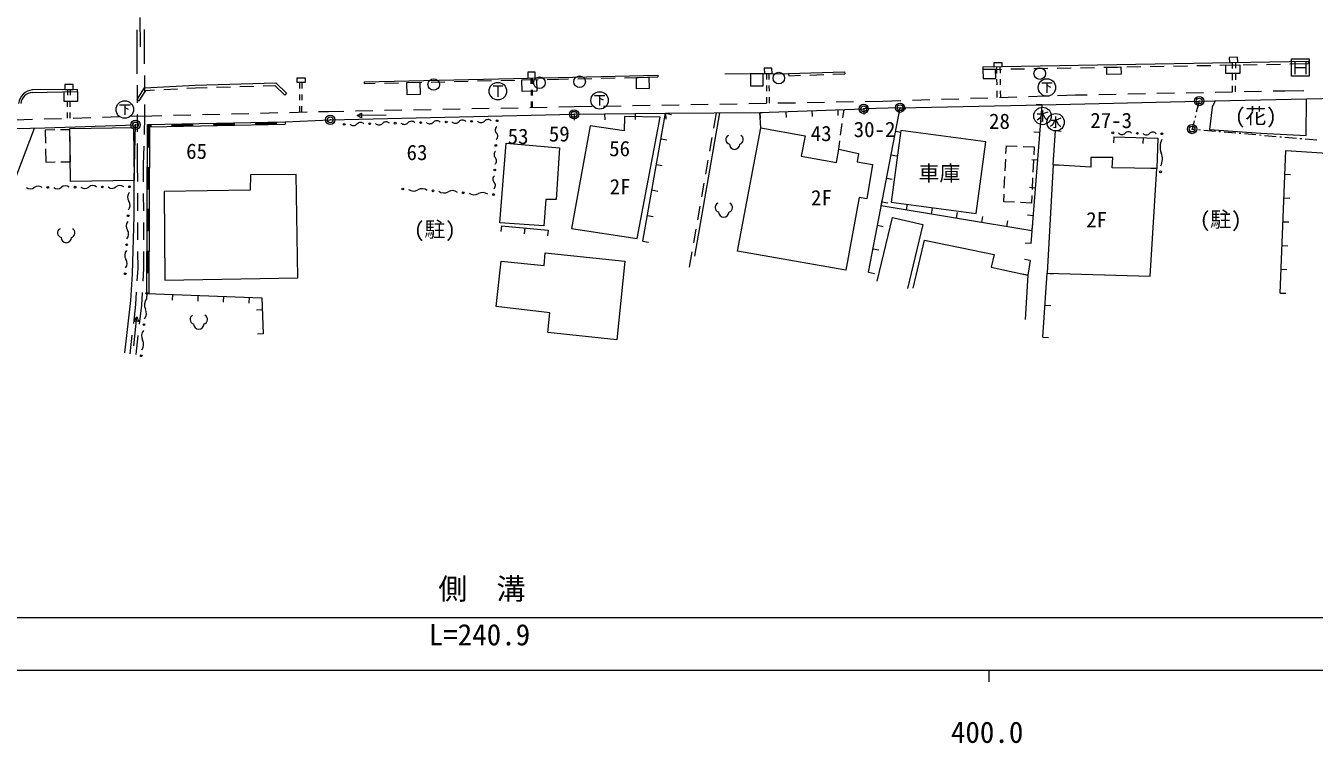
# Model space of a CAD drawing. Units: millimetres, scale not verified. Extents: x 40000 to 680000, y 20000 to 380000.
# Drawn here: x 385176 to 495972, y 198715 to 260392 of the extents above; entities that cross this region are included whole.
import ezdxf
from ezdxf.enums import TextEntityAlignment as Align

# ---------------------------------------------------------------- set-up
doc = ezdxf.new("R2010")
doc.units = ezdxf.units.MM
doc.header["$LTSCALE"] = 1000
doc.header["$PDMODE"] = 32
doc.header["$PDSIZE"] = 500
for name, color, linetype, lineweight in [('M-BGD', 7, 'Continuous', 13), ('M-BGD-EXST', 7, 'Continuous', 13), ('M-BMK-ROW', 30, 'Continuous', 13), ('M-STR-HTXT', 7, 'Continuous', 13), ('M-TTL-BAND', 7, 'Continuous', 13)]:
    doc.layers.add(name, color=color, linetype=linetype, lineweight=lineweight)
doc.layers.add('M-BMK-HTXT', color=7, linetype='Continuous')
doc.styles.add('ＭＳ ゴシック', font='')
doc.styles.get('ＭＳ ゴシック').set_extended_font_data('MS Gothic')

msp = doc.modelspace()

# ---------------------------------------------------------------- linework, layer by layer
at = {"layer": 'M-BGD'}
for p, q in [((395030, 258595), (395002, 261095)), ((394721, 260040), (394734, 258091)), ((395359, 260065), (395363, 258118)), ((394734, 258091), (394740, 256273)), ((395363, 258118), (395369, 257129)), ((467481, 256856), (495449, 257357)), ((488912, 257240), (488914, 256729)), ((489203, 257245), (489199, 256735)), ((489867, 257038), (491067, 257060)), ((491867, 257074), (493067, 257096)), ((493867, 257110), (495453, 257138)), ((494029, 256048), (494029, 257548)), ((494029, 257548), (495529, 257548)), ((494311, 257360), (494311, 256235)), ((495248, 257360), (495248, 256235)), ((495449, 257357), (495453, 257138)), ((495529, 257548), (495529, 256048)), ((395375, 256129), (395384, 254629)), ((436650, 255929), (437850, 255955)), ((438650, 255972), (439528, 255991)), ((439525, 256145), (439528, 255991)), ((445284, 256255), (450778, 256300)), ((448884, 256284), (448884, 255760)), ((449079, 256286), (449082, 255763)), ((450778, 256300), (455592, 256446)), ((450778, 256300), (450784, 256102)), ((450784, 256102), (451791, 256133)), ((452591, 256157), (453790, 256193)), ((454590, 256218), (455598, 256248)), ((455592, 256446), (455598, 256248)), ((467481, 256856), (467485, 256638)), ((467485, 256638), (469071, 256666)), ((468637, 256877), (468648, 256303)), ((468944, 256883), (468952, 256311)), ((469871, 256680), (471070, 256702)), ((471870, 256716), (473070, 256738)), ((473870, 256752), (475070, 256774)), ((475870, 256788), (477069, 256809)), ((477869, 256824), (479069, 256845)), ((479869, 256859), (481069, 256881)), ((481869, 256895), (483068, 256917)), ((483868, 256931), (485068, 256952)), ((485868, 256967), (487068, 256988)), ((487868, 257003), (489067, 257024)), ((488916, 256229), (488919, 255729)), ((489195, 256235), (489191, 255735)), ((495529, 256048), (494029, 256048)), ((494311, 256798), (495248, 256798)), ((388753, 254901), (388752, 254425)), ((389012, 254429), (389016, 254902)), ((394743, 255273), (394748, 253773)), ((394933, 253947), (395506, 254841)), ((395506, 254841), (396237, 254879)), ((397036, 254921), (398234, 254984)), ((399033, 255026), (399764, 255065)), ((399764, 255065), (400785, 255095)), ((401585, 255119), (402784, 255154)), ((403584, 255178), (404783, 255213)), ((405583, 255237), (406604, 255267)), ((406604, 255267), (407445, 254440)), ((408707, 255507), (408708, 254987)), ((408916, 255507), (408912, 254990)), ((414275, 255583), (414279, 255429)), ((414279, 255429), (415228, 255450)), ((416028, 255468), (417227, 255495)), ((418027, 255513), (419227, 255540)), ((420027, 255558), (421226, 255585)), ((422026, 255604), (423226, 255631)), ((424026, 255649), (425225, 255676)), ((426025, 255694), (427225, 255721)), ((428025, 255739), (429224, 255766)), ((428613, 255906), (428618, 255388)), ((428622, 254888), (428626, 254388)), ((428713, 255908), (428716, 255390)), ((428719, 254890), (428722, 254390)), ((430024, 255784), (430973, 255805)), ((430973, 255805), (431852, 255824)), ((432651, 255842), (433851, 255868)), ((434651, 255885), (435851, 255911)), ((448884, 255260), (448884, 254760)), ((449085, 255263), (449088, 254763)), ((468659, 255803), (468669, 255303)), ((468960, 255811), (468967, 255311)), ((488921, 255229), (488923, 254719)), ((489186, 255235), (489182, 254724)), ((493457, 254810), (495091, 254835)), ((388750, 253925), (388749, 253425)), ((389003, 253429), (389008, 253929)), ((394747, 254067), (394933, 253947)), ((407600, 254597), (407445, 254440)), ((408710, 254487), (408711, 253987)), ((408907, 254490), (408903, 253990)), ((428630, 253888), (428634, 253369)), ((428726, 253890), (428729, 253371)), ((447361, 253709), (448861, 253735)), ((448884, 254260), (448884, 253736)), ((449091, 254263), (449094, 253739)), ((449861, 253753), (451361, 253780)), ((452360, 253797), (453860, 253824)), ((454860, 253842), (456360, 253868)), ((457360, 253886), (458880, 253913)), ((458880, 253913), (460416, 253963)), ((461415, 253995), (462914, 254043)), ((463914, 254076), (465413, 254124)), ((466412, 254156), (467912, 254205)), ((468679, 254804), (468690, 254230)), ((468911, 254237), (470410, 254285)), ((468975, 254811), (468983, 254239)), ((471410, 254318), (472909, 254366)), ((473908, 254398), (475444, 254448)), ((475444, 254448), (476452, 254468)), ((477452, 254488), (478951, 254518)), ((479951, 254538), (481451, 254569)), ((482451, 254589), (483950, 254619)), ((484950, 254639), (486450, 254669)), ((487450, 254689), (488949, 254719)), ((489949, 254739), (491449, 254770)), ((492449, 254790), (493457, 254810)), ((388748, 252925), (388746, 252448)), ((388995, 252455), (388999, 252929)), ((394260, 252607), (396015, 252657)), ((394751, 252773), (394756, 251273)), ((395397, 252639), (395350, 251047)), ((395391, 253629), (395397, 252639)), ((396015, 252657), (396866, 252678)), ((397866, 252702), (399365, 252739)), ((400365, 252764), (401864, 252800)), ((402864, 252825), (404364, 252861)), ((405363, 252886), (406863, 252923)), ((407863, 252947), (409362, 252984)), ((408712, 253487), (408714, 252968)), ((408899, 253490), (408894, 252972)), ((410362, 253008), (411212, 253029)), ((411212, 253029), (412529, 253055)), ((413529, 253074), (415029, 253104)), ((413678, 252676), (414052, 252867)), ((416178, 252696), (413678, 252676)), ((414055, 252492), (413678, 252676)), ((414052, 252867), (414055, 252492)), ((416029, 253123), (417528, 253153)), ((418528, 253172), (420028, 253201)), ((421028, 253221), (422527, 253250)), ((423527, 253270), (425027, 253299)), ((426027, 253319), (427527, 253348)), ((428526, 253367), (430026, 253397)), ((431026, 253416), (432343, 253442)), ((432330, 252779), (440198, 252866)), ((432330, 252779), (432336, 252279)), ((432343, 253442), (433863, 253469)), ((434863, 253487), (436363, 253513)), ((434953, 252808), (434958, 252308)), ((437363, 253531), (438862, 253558)), ((437575, 252837), (437581, 252337)), ((438238, 241880), (440198, 252866)), ((439862, 253575), (441362, 253602)), ((440198, 252866), (448528, 252928)), ((440198, 252866), (440690, 252778)), ((440198, 252866), (440690, 252778)), ((440198, 252866), (440203, 252366)), ((440198, 252866), (440203, 252366)), ((442362, 253620), (443862, 253647)), ((442722, 240575), (444846, 252900)), ((444554, 252898), (444324, 251587)), ((444862, 253664), (446361, 253691)), ((448305, 252926), (457231, 253251)), ((448305, 252926), (448323, 252426)), ((448399, 251625), (448305, 252926)), ((450537, 253007), (450555, 252508)), ((452768, 253089), (452786, 252589)), ((455000, 253170), (455018, 252670)), ((455450, 252477), (455547, 253190)), ((460354, 253348), (457231, 253251)), ((457231, 253251), (457249, 252752)), ((457231, 253251), (457249, 252752)), ((457656, 239200), (460354, 253348)), ((460354, 253348), (460845, 253255)), ((460354, 253348), (460845, 253255)), ((472550, 253596), (471615, 241678)), ((472550, 253596), (472052, 253635)), ((384264, 252320), (385763, 252363)), ((386763, 252391), (388262, 252434)), ((389262, 252463), (390761, 252506)), ((391761, 252535), (393260, 252578)), ((395587, 237385), (395652, 251894)), ((395652, 251894), (407482, 252130)), ((395683, 249985), (395691, 251855)), ((395933, 251860), (395691, 251855)), ((395731, 251816), (395723, 249985)), ((395731, 251816), (395934, 251820)), ((395763, 249985), (395771, 251777)), ((395935, 251780), (395771, 251777)), ((395787, 237384), (395851, 251698)), ((395811, 251738), (395803, 249985)), ((395811, 251738), (395936, 251740)), ((395851, 251698), (407486, 251930)), ((395933, 251900), (395937, 251700)), ((397732, 251936), (397736, 251736)), ((397733, 251896), (399533, 251932)), ((397734, 251856), (399533, 251892)), ((397735, 251816), (399534, 251852)), ((397735, 251776), (399535, 251812)), ((399536, 251772), (399532, 251972)), ((401332, 252008), (401336, 251808)), ((401332, 251968), (403132, 252004)), ((401333, 251928), (403133, 251964)), ((401334, 251888), (403134, 251924)), ((401335, 251848), (403134, 251884)), ((403135, 251844), (403131, 252044)), ((404931, 252080), (404935, 251880)), ((404932, 252040), (406731, 252075)), ((404932, 252000), (406732, 252035)), ((404933, 251960), (406733, 251995)), ((404934, 251920), (406734, 251955)), ((406734, 251915), (406730, 252115)), ((407482, 252130), (407486, 251930)), ((455248, 250991), (455383, 251982)), ((387666, 251440), (386858, 251430)), ((386858, 251430), (386873, 250304)), ((388974, 251458), (388166, 251447)), ((388989, 250332), (388974, 251458)), ((439806, 250669), (440298, 250581)), ((444185, 250799), (443977, 249617)), ((455083, 249782), (455180, 250495)), ((459968, 251327), (460459, 251234)), ((472363, 251212), (471865, 251251)), ((473537, 248428), (473722, 251377)), ((473722, 251377), (474221, 251345)), ((473722, 251377), (474221, 251345)), ((478730, 250837), (478715, 250337)), ((481262, 250762), (481247, 250262)), ((386880, 249804), (386895, 248678)), ((389011, 248706), (388996, 249832)), ((394759, 250273), (394765, 248454)), ((395321, 250048), (395275, 248456)), ((395643, 249985), (395843, 249984)), ((459583, 249306), (460074, 249212)), ((469465, 249425), (469497, 250084)), ((469497, 250084), (470438, 250039)), ((470938, 250015), (471879, 249971)), ((471879, 249971), (471848, 249311)), ((493044, 237414), (493524, 249674)), ((493524, 249674), (494024, 249655)), ((493524, 249674), (494024, 249655)), ((493524, 249674), (508764, 248666)), ((386895, 248678), (387703, 248688)), ((388203, 248695), (389011, 248706)), ((394765, 248454), (394771, 246993)), ((395275, 248456), (395281, 246987)), ((395835, 248184), (395635, 248185)), ((395667, 246385), (395675, 248185)), ((395707, 246385), (395715, 248185)), ((395747, 246385), (395755, 248185)), ((395787, 246385), (395795, 248185)), ((439414, 248471), (439906, 248384)), ((443839, 248829), (443631, 247647)), ((469394, 247926), (469442, 248925)), ((472176, 248829), (471678, 248868)), ((471824, 248812), (471776, 247813)), ((473537, 248428), (474036, 248396)), ((459197, 247285), (459689, 247191)), ((469323, 246428), (469370, 247427)), ((471752, 247313), (471705, 246314)), ((482434, 248111), (481934, 248129)), ((493444, 247631), (493944, 247611)), ((394775, 245993), (394781, 244493)), ((395285, 245987), (395290, 244487)), ((395627, 246385), (395827, 246384)), ((439022, 246274), (439514, 246187)), ((443493, 246860), (443285, 245678)), ((471989, 246445), (471491, 246484)), ((443147, 244890), (442939, 243708)), ((458746, 244918), (458828, 245412)), ((458746, 244918), (458828, 245412)), ((471701, 242777), (458746, 244918)), ((458812, 245264), (459303, 245170)), ((460905, 244561), (460987, 245055)), ((469268, 245269), (469299, 245928)), ((470209, 245224), (469268, 245269)), ((471650, 245156), (470708, 245200)), ((471681, 245815), (471650, 245156)), ((493364, 245588), (493864, 245568)), ((395819, 244584), (395619, 244585)), ((395651, 242785), (395659, 244585)), ((395691, 242785), (395699, 244585)), ((395731, 242785), (395739, 244585)), ((395771, 242785), (395779, 244585)), ((438630, 244077), (439122, 243989)), ((463065, 244204), (463146, 244698)), ((465224, 243848), (465305, 244341)), ((467383, 243491), (467464, 243984)), ((471802, 244061), (471303, 244100)), ((394785, 243493), (394790, 241993)), ((395294, 243487), (395300, 241987)), ((395611, 242785), (395811, 242784)), ((426071, 243194), (426025, 242697)), ((426071, 243194), (430099, 242824)), ((428085, 243009), (428039, 242511)), ((430099, 242824), (430053, 242326)), ((430099, 242824), (430053, 242326)), ((442801, 242920), (442593, 241738)), ((458427, 243242), (458918, 243149)), ((469542, 243134), (469624, 243627)), ((471701, 242777), (471783, 243270)), ((493284, 243544), (493784, 243525)), ((438238, 241880), (438730, 241792)), ((471615, 241678), (471116, 241717)), ((471615, 241678), (471116, 241717)), ((394794, 240993), (394800, 239532)), ((395304, 240987), (395310, 239517)), ((395803, 240984), (395603, 240985)), ((395635, 239185), (395643, 240985)), ((395675, 239185), (395683, 240985)), ((395715, 239185), (395723, 240985)), ((395755, 239185), (395763, 240985)), ((442454, 240950), (442224, 239639)), ((458041, 241221), (458532, 241127)), ((493204, 241501), (493704, 241481)), ((394800, 239532), (394737, 238477)), ((395310, 239517), (395246, 238447)), ((471546, 240226), (471053, 240305)), ((471546, 240226), (471344, 238957)), ((493124, 239458), (493624, 239438)), ((395595, 239185), (395795, 239184)), ((457656, 239200), (458147, 239106)), ((471344, 238957), (470850, 239035)), ((471344, 238957), (470850, 239035)), ((471344, 238957), (471125, 235137)), ((472625, 233620), (473016, 239114)), ((473016, 239114), (473515, 239079)), ((473016, 239114), (473515, 239079)), ((394678, 237478), (394615, 236424)), ((395187, 237449), (395123, 236379)), ((395587, 237385), (395568, 236886)), ((395587, 237385), (395787, 237384)), ((397785, 237303), (397766, 236803)), ((399983, 237221), (399965, 236721)), ((402182, 237138), (402163, 236639)), ((493044, 237414), (493543, 237395)), ((394615, 236424), (394426, 234799)), ((395123, 236379), (394933, 234747)), ((404380, 237056), (404361, 236556)), ((472820, 236367), (473319, 236332)), ((394475, 232877), (394735, 235363)), ((394510, 235010), (394735, 235363)), ((394883, 234971), (394510, 235010)), ((394735, 235363), (394883, 234971)), ((405518, 235975), (405019, 235957)), ((394311, 233806), (394122, 232181)), ((405597, 233897), (405097, 233878)), ((394818, 233754), (394628, 232122)), ((472625, 233620), (473124, 233585))]:
    msp.add_line(p, q, dxfattribs=at)
for points in [[(468435, 256873), (469131, 256886), (469126, 257212), (468430, 257199)], [(488676, 257236), (489395, 257249), (489387, 257683), (488668, 257671)], [(428360, 255900), (428983, 255914), (428972, 256408), (428348, 256394)], [(437680, 255951), (438758, 255975), (438779, 255000), (437701, 254977)], [(448577, 256282), (447491, 256273), (447499, 255224), (448585, 255233)], [(448689, 256283), (449348, 256288), (449344, 256759), (448685, 256753)], [(468565, 256657), (467485, 256638), (467499, 255850), (468580, 255869)], [(478126, 256828), (479350, 256850), (479361, 256235), (478137, 256213)], [(488372, 257012), (489563, 257033), (489576, 256302), (488385, 256281)], [(388542, 254901), (389248, 254903), (389246, 255342), (388540, 255340)], [(408504, 255919), (409216, 255919), (409216, 255507), (408504, 255507)], [(417957, 255512), (419064, 255537), (419087, 254491), (417980, 254466)], [(427847, 255735), (429105, 255763), (429127, 254765), (427869, 254736)], [(388477, 254712), (389622, 254733), (389637, 253893), (388492, 253872)], [(394447, 251636), (394508, 247079), (389034, 247005), (388973, 251563)], [(432096, 242978), (437758, 242102), (439728, 252530), (436650, 252587), (436639, 251373), (433718, 251778)], [(448399, 251625), (452185, 250917), (451859, 249176), (454881, 248625), (455083, 249782), (456772, 249420), (456677, 248706), (457995, 248472), (457490, 245505), (456846, 245633), (455685, 239381), (446383, 241010)], [(459602, 245226), (466906, 244247), (467732, 250415), (460429, 251394)], [(426484, 250292), (431068, 249887), (430781, 245455), (429888, 245455), (429720, 243197), (425928, 243450)], [(473537, 248428), (473016, 239114), (481867, 238853), (482434, 248111), (478607, 248193), (478652, 249062), (476757, 249077), (476760, 248245)], [(397147, 238523), (408559, 238722), (408422, 247601), (404501, 247578), (404467, 246252), (397084, 246140)], [(436688, 240143), (435997, 233385), (430082, 234026), (430250, 235728), (425616, 236250), (426054, 240143), (429762, 239772), (429846, 240884)]]:
    msp.add_lwpolyline(points, close=True, dxfattribs=at)
for points in [[(414275, 255583), (430970, 255959), (439525, 256145)], [(385736, 254661), (389622, 254733), (389617, 254904), (385740, 254892)], [(394747, 254067), (395382, 255055), (399755, 255285), (406691, 255491), (407600, 254597)], [(460354, 253348), (472550, 253596), (486081, 253923), (499254, 254210), (524179, 254678), (536441, 255016), (542012, 248386), (540401, 239805)], [(487442, 253952), (487200, 253381), (486966, 251464), (491384, 251164), (495288, 250955), (495319, 254124)], [(407482, 252130), (411358, 252309), (432330, 252779)], [(306243, 232511), (306120, 246120), (306190, 248171), (310797, 252292), (319408, 252001), (328410, 251684), (339840, 251576), (350280, 251442), (355815, 251285), (370809, 251345), (379463, 251444), (386812, 251618), (394621, 251868)], [(381204, 239308), (384102, 246752), (385934, 251597)], [(393706, 232281), (394204, 236767), (394344, 239073), (394492, 244043), (394508, 247143), (394621, 251868)], [(478730, 250837), (482528, 250724), (482434, 248111)], [(458400, 238425), (459697, 243924), (462305, 243309), (461008, 237810)], [(461482, 237848), (462452, 241975), (468436, 240715), (468181, 239629), (471344, 238957)], [(395587, 237385), (405479, 237015), (405597, 233897)]]:
    msp.add_lwpolyline(points, dxfattribs=at)
for centre, radius in [((429346, 255496), 500), ((432804, 255584), 500), ((449932, 255896), 500), ((472375, 256284), 500), ((420254, 255344), 500), ((412561, 251920), 75), ((414751, 251971), 75), ((416942, 252021), 75), ((419133, 252072), 75), ((421324, 252122), 75), ((423514, 252173), 75), ((425705, 252224), 75), ((425705, 252224), 75), ((478652, 251185), 75), ((480764, 251146), 75), ((482876, 251106), 75), ((482876, 251106), 75), ((425604, 250109), 75), ((425503, 247994), 75), ((482752, 247837), 75), ((387076, 246498), 75), ((389419, 246516), 75), ((391761, 246533), 75), ((394104, 246551), 75), ((394104, 246551), 75), ((417591, 246359), 75), ((420195, 246199), 75), ((422798, 246039), 75), ((425402, 245879), 75), ((425402, 245879), 75), ((393979, 244058), 75), ((393855, 241566), 75), ((393730, 239073), 75), ((395587, 237385), 75), ((395347, 234706), 75), ((395107, 232026), 75)]:
    msp.add_circle(centre, radius, dxfattribs=at)
for centre, radius, start, end in [((385944, 253493), 1413, 98.27087, 170.60792), ((385827, 253582), 1082, 94.83132, 172.97581), ((413352, 252231), 417, 225.78636, 316.85759), ((413961, 251660), 417, 45.78636, 136.85759), ((415542, 252281), 417, 225.78636, 316.85759), ((416151, 251711), 417, 45.78636, 136.85759), ((417733, 252332), 417, 225.78636, 316.85759), ((418342, 251761), 417, 45.78636, 136.85759), ((419924, 252383), 417, 225.78636, 316.85759), ((420533, 251812), 417, 45.78636, 136.85759), ((422115, 252433), 417, 225.78636, 316.85759), ((422724, 251862), 417, 45.78636, 136.85759), ((424305, 252484), 417, 225.78636, 316.85759), ((424914, 251913), 417, 45.78636, 136.85759), ((425917, 251433), 375, 129.04607, 225.47962), ((425392, 250899), 375, 309.04607, 45.47962), ((445780, 250608), 402, 116.08703, 255.33416), ((446476, 250608), 402, 284.66584, 63.91297), ((479434, 251417), 372, 220.53023, 317.33667), ((479981, 250913), 372, 40.53023, 137.33667), ((481546, 251378), 372, 220.53023, 317.33667), ((482093, 250874), 372, 40.53023, 137.33667), ((484062, 249993), 1352, 153.00841, 202.66201), ((425816, 249318), 375, 129.04607, 225.47962), ((446128, 250219), 450, 180, 0), ((481566, 248951), 1352, 333.00841, 22.66201), ((425291, 248784), 375, 309.04607, 45.47962), ((425715, 247203), 375, 129.04607, 225.47962), ((385566, 246875), 513, 229.57959, 311.27769), ((386243, 246104), 513, 49.57959, 131.27769), ((387909, 246893), 513, 229.57959, 311.27769), ((388586, 246121), 513, 49.57959, 131.27769), ((390251, 246910), 513, 229.57959, 311.27769), ((390929, 246139), 513, 49.57959, 131.27769), ((392594, 246928), 513, 229.57959, 311.27769), ((393271, 246156), 513, 49.57959, 131.27769), ((394557, 245653), 622, 140.16872, 214.10647), ((418527, 246887), 709, 231.94645, 301.01633), ((419258, 245671), 709, 51.94645, 121.01633), ((421131, 246727), 709, 231.94645, 301.01633), ((421862, 245511), 709, 51.94645, 121.01633), ((423734, 246567), 709, 231.94645, 301.01633), ((424466, 245351), 709, 51.94645, 121.01633), ((425190, 246669), 375, 309.04607, 45.47962), ((393527, 244956), 622, 320.16872, 34.10647), ((444853, 244776), 402, 116.08703, 255.33416), ((445549, 244776), 402, 284.66584, 63.91297), ((445201, 244387), 450, 180, 0), ((388311, 242583), 402, 116.08703, 255.33416), ((389008, 242583), 402, 284.66584, 63.91297), ((394432, 243160), 622, 140.16872, 214.10647), ((393402, 242463), 622, 320.16872, 34.10647), ((388659, 242194), 450, 180, 0), ((394307, 240668), 622, 140.16872, 214.10647), ((393278, 239971), 622, 320.16872, 34.10647), ((396154, 236408), 777, 141.91958, 207.83779), ((394780, 235683), 777, 321.91958, 27.83779), ((399704, 235147), 402, 116.08703, 255.33416), ((400401, 235147), 402, 284.66584, 63.91297), ((395914, 233729), 777, 141.91958, 207.83779), ((400053, 234758), 450, 180, 0), ((394540, 233004), 777, 321.91958, 27.83779)]:
    msp.add_arc(centre, radius, start, end, dxfattribs=at)
at = {"layer": 'M-BGD-EXST'}
for p, q in [((425361, 255221), (426186, 255221)), ((425773, 255221), (425773, 254284)), ((472536, 255499), (473436, 255499)), ((472986, 255499), (472986, 254636)), ((472986, 255274), (473286, 255124)), ((434071, 254389), (434971, 254389)), ((434521, 254389), (434521, 253527)), ((434521, 254164), (434821, 254014)), ((393241, 253604), (394141, 253604)), ((393691, 253604), (393691, 252742)), ((393691, 253379), (393991, 253229)), ((472159, 252827), (472534, 252827)), ((472534, 252827), (472459, 252602)), ((472609, 253127), (472609, 252152)), ((473059, 252977), (472647, 252827)), ((472647, 252827), (472797, 252490)), ((472347, 252415), (472159, 252265)), ((472459, 252602), (472347, 252415)), ((472609, 252152), (472422, 252190)), ((472797, 252490), (472909, 252377)), ((472909, 252377), (473059, 252265)), ((473283, 252288), (473658, 252288)), ((473470, 251876), (473283, 251726)), ((473583, 252063), (473470, 251876)), ((473733, 251613), (473545, 251651)), ((473658, 252288), (473583, 252063)), ((473733, 252588), (473733, 251613)), ((474183, 252438), (473770, 252288)), ((473770, 252288), (473920, 251951)), ((473920, 251951), (474033, 251838)), ((474033, 251838), (474183, 251726))]:
    msp.add_line(p, q, dxfattribs=at)
for centre in [(425773, 254771), (472986, 255086), (393691, 253192), (434521, 253977), (472609, 252640), (473733, 252101)]:
    msp.add_circle(centre, 750, dxfattribs=at)
at = {"layer": 'M-BMK-ROW'}
for p, q in [((486081, 253923), (485834, 252954)), ((485760, 252663), (485723, 252518)), ((485648, 252227), (485467, 251516)), ((485467, 251516), (485733, 251493)), ((486032, 251466), (486181, 251453)), ((486480, 251427), (487476, 251340)), ((487775, 251313), (487924, 251300)), ((488223, 251274), (489219, 251186)), ((489518, 251160), (489668, 251147)), ((489966, 251121), (490963, 251033)), ((491261, 251007), (491411, 250994)), ((491710, 250967), (492706, 250880)), ((493005, 250854), (493154, 250841)), ((493453, 250814), (494449, 250727)), ((494748, 250700), (494897, 250687)), ((495196, 250661), (496192, 250574))]:
    msp.add_line(p, q, dxfattribs=at)
for centre in [(460354, 253348), (486081, 253923), (411358, 252309), (432330, 252779), (457231, 253251), (394621, 251868), (485467, 251516)]:
    msp.add_circle(centre, 400, dxfattribs=at)
for p in [(486081, 253923), (432330, 252779), (457231, 253251), (460354, 253348), (394621, 251868), (411358, 252309), (485467, 251516)]:
    msp.add_point(p, dxfattribs=at)
at = {"layer": 'M-STR-HTXT'}
msp.add_line((542660, 209499), (180283, 209499), dxfattribs=at)
at = {"layer": 'M-TTL-BAND'}
for p, q in [((40000, 205000), (579000, 205000)), ((468000, 205000), (468000, 204000))]:
    msp.add_line(p, q, dxfattribs=at)

# ---------------------------------------------------------------- texts
at = {"layer": 'M-BGD', "style": 'ＭＳ ゴシック'}
for s, p in [('(花)', (490952, 252640)), ('車庫', (463742, 247718)), ('2F', (436286, 246557)), ('2F', (453598, 245611)), ('2F', (477258, 243718)), ('(駐)', (487933, 243741)), ('(駐)', (420354, 242886))]:
    msp.add_text(s, height=1320, dxfattribs=at).set_placement(p, align=Align.MIDDLE_CENTER)
at = {"layer": 'M-BMK-HTXT', "style": 'ＭＳ ゴシック'}
for s, p in [('28', (468908, 251129)), ('27-3', (478513, 251199)), ('53', (427512, 249832)), ('59', (431052, 250042)), ('43', (453573, 250077)), ('30-2', (458165, 250428)), ('56', (436240, 248780)), ('65', (399865, 248552)), ('63', (418819, 248447))]:
    msp.add_text(s, height=1320, dxfattribs=at).set_placement(p, align=Align.BOTTOM_CENTER)
at = {"layer": 'M-STR-HTXT', "style": 'ＭＳ ゴシック'}
for s, p in [('側\u3000溝', (424399, 210521)), ('L=240.9', (424188, 206578))]:
    msp.add_text(s, height=1833, dxfattribs=at).set_placement(p, align=Align.BOTTOM_CENTER)
at = {"layer": 'M-TTL-BAND', "style": 'ＭＳ ゴシック'}
msp.add_text('400.0', height=1833, dxfattribs=at).set_placement((467844, 198195), align=Align.BOTTOM_CENTER)

doc.saveas('drawing.dxf')
